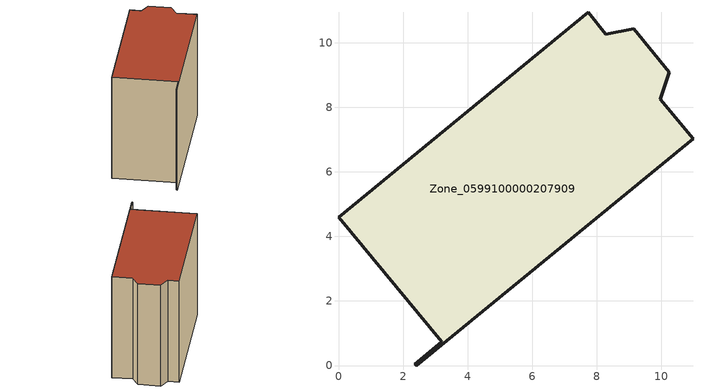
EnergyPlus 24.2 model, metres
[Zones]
Zone_0599100000207909
 floor ground (C_G): 2.37,0.04 3.2,0.73 0,4.59 7.74,10.94 8.29,10.27 9.15,10.43 10.26,9.09 9.97,8.25 10.99,7.02 2.41,0 z0
 wall outside (C_F): 3.2,0.73 2.37,0.04 2.41,0 10.99,7.02 9.97,8.25 10.26,9.09 9.15,10.43 8.29,10.27 7.74,10.94 0,4.59 3.2,0.73 z0:8.73
 roof outside (C_R): 7.74,10.94 0,4.59 3.2,0.73 2.37,0.04 2.41,0 10.99,7.02 9.97,8.25 10.26,9.09 9.15,10.43 8.29,10.27 z8.73
[BUILDING]
Pand.0599100000207909: North Axis=0; Terrain=City; Loads Convergence Tolerance Value=0.04; Temperature Convergence Tolerance Value=0.4; Solar Distribution=FullExterior; Maximum Number of Warmup Days=25; Minimum Number of Warmup Days=1
[Site:Location]
Rotterdam.The.Hague.AP_ZH_NLD Design_Conditions: Latitude=51.96; Longitude=4.45; Time Zone=1; Elevation=-4.5
[SITE:GROUNDTEMPERATURE:BUILDINGSURFACE]
18, 18, 18, 18, 18, 18, 18, 18, 18, 18, 18, 18
[MATERIAL] Thermal Absorptance=0.9; Solar Absorptance=0.7; Visible Absorptance=0.7
Name | Roughness | Thickness | Conductivity | Density | Specific Heat
G.TI.1946 | MediumSmooth | 0.15 | 1 | 540 | 1210
F.TI.1946 | Rough | 0.3 | 0.857143 | 1920 | 840
R.TI.1946 | MediumRough | 0.2 | 0.1 | 1500 | 1000
[CONSTRUCTION]
C_G: G.TI.1946
C_F: F.TI.1946
C_R: R.TI.1946
[ZONE]
Zone_0599100000207909: Type=1; Multiplier=1; Ceiling Height=Autocalculate; Volume=Autocalculate; Floor Area=autocalculate; Part of Total Floor Area=Yes
[ZONEINFILTRATION:DESIGNFLOWRATE]
Infil_Zone_0599100000207909: Zone or ZoneList or Space or SpaceList=Zone_0599100000207909; Schedule=AlwaysOn; Design Flow Rate Calculation Method=Flow/Area; Flow Rate per Floor Area=0.003; Constant Term Coefficient=1; Temperature Term Coefficient=0; Velocity Term Coefficient=0; Velocity Squared Term Coefficient=0
[HVACTEMPLATE:ZONE:IDEALLOADSAIRSYSTEM]
Zone_0599100000207909: Maximum Heating Supply Air Temperature=50; Minimum Cooling Supply Air Temperature=13; Maximum Heating Supply Air Humidity Ratio=0.0156; Minimum Cooling Supply Air Humidity Ratio=0.0077; Heating Limit=NoLimit; Cooling Limit=NoLimit; Dehumidification Control Type=ConstantSensibleHeatRatio; Cooling Sensible Heat Ratio=0.7; Dehumidification Setpoint=60; Humidification Control Type=None; Humidification Setpoint=30; Outdoor Air Method=None; Outdoor Air Flow Rate per Person=0.00944; Outdoor Air Flow Rate per Zone Floor Area=0; Outdoor Air Flow Rate per Zone=0; Demand Controlled Ventilation Type=None; Outdoor Air Economizer Type=NoEconomizer; Heat Recovery Type=None; Sensible Heat Recovery Effectiveness=0.7; Latent Heat Recovery Effectiveness=0.65
[ZONECONTROL:THERMOSTAT]
ThermostatControl_Zone_0599100000207909: Zone or ZoneList=Zone_0599100000207909; Control Type Schedule=DualSetpointControlType; Control 1=Thermostat_Zone_0599100000207909; Temperature Difference Between Cutout And Setpoint=0
[THERMOSTATSETPOINT:DUALSETPOINT]
Thermostat_Zone_0599100000207909: Heating Setpoint Temperature Schedule=HeatingSetpoint_Zone_0599100000207909; Cooling Setpoint Temperature Schedule=CoolingSetpoint_Zone_0599100000207909
[SCHEDULE:COMPACT]
HeatingSetpoint_Zone_0599100000207909: Through: 12/31, For: AllDays, Until: 24:00, 21
CoolingSetpoint_Zone_0599100000207909: Through: 12/31, For: AllDays, Until: 24:00, 24
DualSetpointControlType: Through: 12/31, For: AllDays, Until: 24:00, 4
AlwaysOn: Through: 12/31, For: AllDays, Until: 24:00, 1
